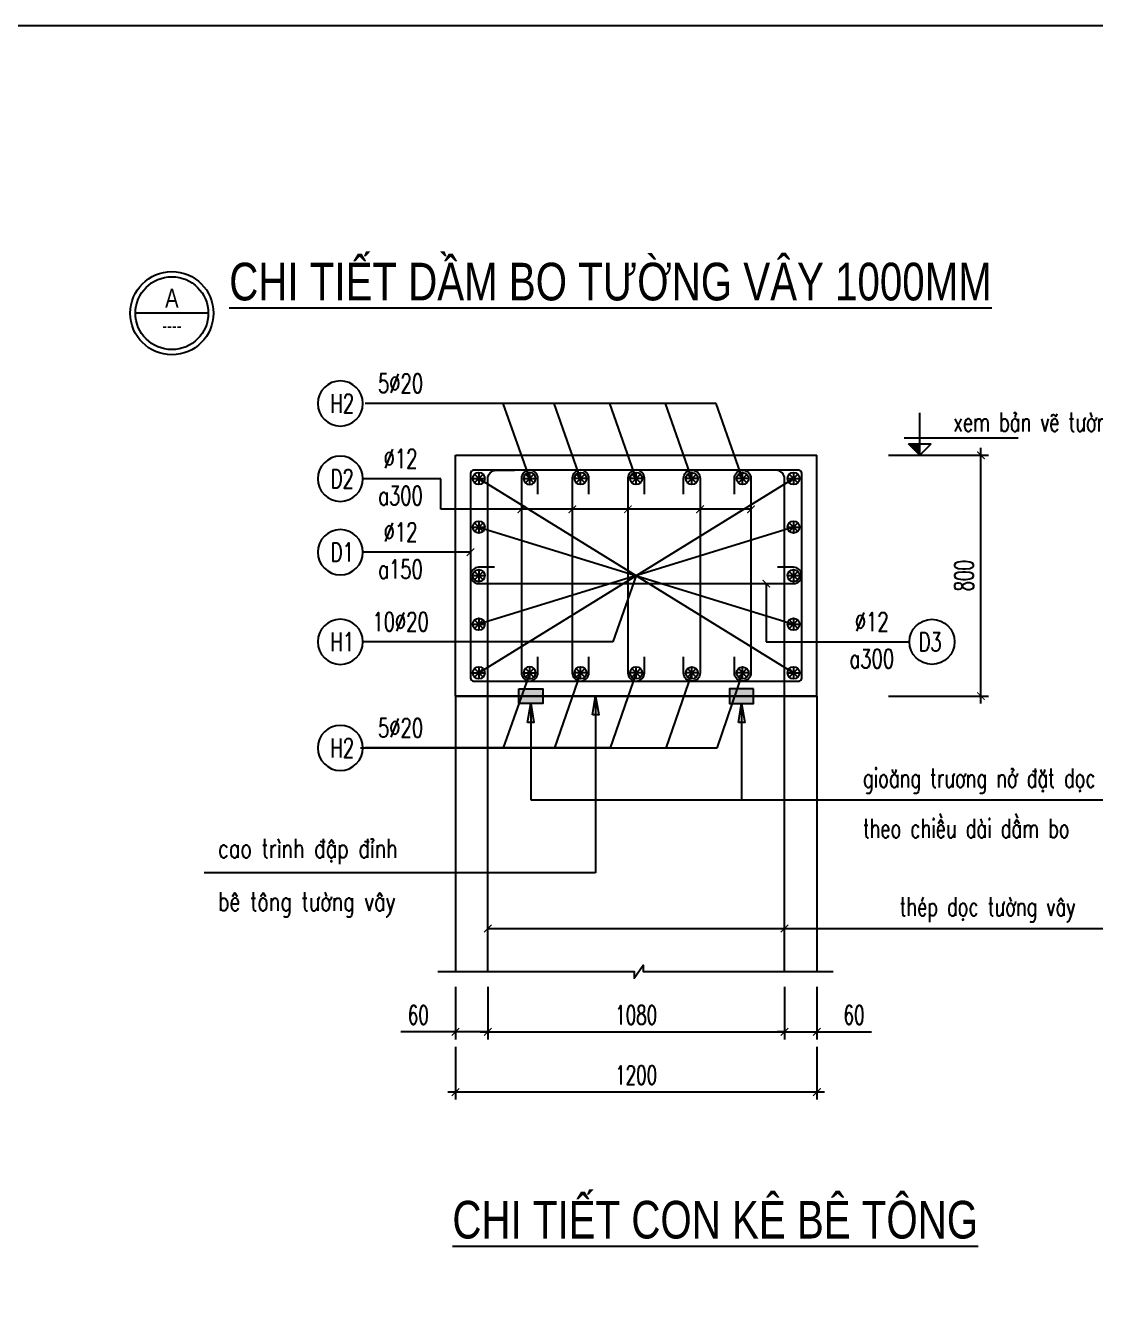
# Model space of a CAD drawing. Header units: millimetres. Extents: x -143483 to 1166745, y -1448440 to -1202244.
# Drawn here: x -74924 to -60711, y -1313385 to -1296434 of the extents above; entities that cross this region are included whole.
import ezdxf
from ezdxf.enums import TextEntityAlignment as Align

# ---------------------------------------------------------------- set-up
doc = ezdxf.new("R2010")
doc.units = ezdxf.units.MM
doc.header["$LTSCALE"] = 30
doc.header["$PDMODE"] = 3
doc.linetypes.add('DASHED', pattern=[19.05, 12.7, -6.35])
doc.layers.get('0').update_dxf_attribs({"lineweight": 9})
doc.layers.get('Defpoints').update_dxf_attribs({"lineweight": 9})
for name, color, linetype in [('ccu11-Chidan', 9, 'Continuous'), ('ccu11-Cotthep', 9, 'Continuous'), ('ccu11-Dim', 8, 'Continuous'), ('ccu11-Hatch', 8, 'Continuous'), ('ccu11-Manh', 8, 'Continuous'), ('ccu11-Text', 31, 'Continuous'), ('ccu11-Thay', 7, 'Continuous'), ('ccu11-Thep', 4, 'Continuous'), ('ccu11-Thepdai', 6, 'Continuous')]:
    doc.layers.add(name, color=color, linetype=linetype)
doc.layers.add('ccu11-Khuat', color=9, linetype='DASHED', lineweight=30)
doc.styles.add('ccu11-dim', font='vnsimli.shx', dxfattribs={"width": 0.65, "bigfont": 'bigfont.shx'})
doc.styles.add('ccu11-VnAvantH', font='VHAVAN.TTF')
doc.styles.add('ccu11-VnAvH-B', font='VHAVANB.TTF')
doc.styles.add('ccu11-vnsimli', font='vnsimli.shx', dxfattribs={"width": 0.8, "bigfont": 'vns.shx'})
doc.styles.add('ccu11-vnsimple', font='vnsimple.shx', dxfattribs={"bigfont": 'bigfont.shx'})
doc.styles.add('ccu11_simli', font='vnsimli.shx', dxfattribs={"width": 0.8})
doc.linetypes.add('ZIGZAG', pattern='A,0.0001,-0.2,[131,ltypeshp.shx,S=0.2,R=0,X=-0.2,Y=0],-0.4,[131,ltypeshp.shx,S=0.2,R=180,X=0.2,Y=0],-0.2', length=0.8001)
doc.dimstyles.new('ccu11-100', dxfattribs={"dimscale": 100, "dimtxt": 2.5, "dimasz": 1, "dimexe": 1, "dimexo": 2, "dimgap": 1, "dimtad": 1, "dimdec": 0, "dimdsep": 46, "dimtxsty": 'ccu11-dim', "dimblk": 'ARCHTICK', "dimcen": -1, "dimdle": 1, "dimclrd": 256, "dimclre": 256, "dimclrt": 3, "dimadec": 0, "dimazin": 2, "dimtfac": 0.1, "dimtdec": 0, "dimtmove": 0, "dimatfit": 1, "dimldrblk": 'ARCHTICK', "dimfxl": 0, "dimtvp": 0.833333, "dimtolj": 1, "dimtzin": 12, "dimarcsym": 0})
doc.dimstyles.new('ccu11-100x4', dxfattribs={"dimscale": 100, "dimtxt": 2.5, "dimasz": 1, "dimexe": 1, "dimexo": 2, "dimgap": 1, "dimtad": 1, "dimdec": 0, "dimlfac": 0.25, "dimdsep": 46, "dimtxsty": 'ccu11-dim', "dimblk": 'ARCHTICK', "dimcen": -1, "dimdle": 1, "dimclrd": 256, "dimclre": 256, "dimclrt": 3, "dimadec": 0, "dimazin": 2, "dimtfac": 0.1, "dimtdec": 0, "dimtmove": 0, "dimatfit": 1, "dimldrblk": 'ARCHTICK', "dimfxl": 0, "dimtvp": 0.833333, "dimtolj": 1, "dimtzin": 12, "dimarcsym": 0})

# ---------------------------------------------------------------- blocks, each defined once
blk = doc.blocks.new('ccu11_block_thep')
at = {"layer": 'ccu11-Thep', "color": 3}
for p, q in [((-0.4, 0), (0.4, 0)), ((-0.283, 0.283), (0.283, -0.283)), ((0.283, 0.283), (-0.283, -0.283)), ((0, 0.4), (0, -0.4))]:
    blk.add_line(p, q, dxfattribs=at)
at = {"layer": 'ccu11-Thep', "color": 1, "const_width": 0.0667}
blk.add_lwpolyline([(-0.4, 0, 1), (0.4, 0, 1), (-0.4, 0, 1)], format="xyb", dxfattribs=at)
at = {"layer": 'ccu11-Thep', "color": 1}
blk.add_circle((0, 0), 0.4, dxfattribs=at)
blk = doc.blocks.new('_ARCHTICK')
at = {"color": 0, "linetype": 'ByBlock', "const_width": 0.15}
blk.add_lwpolyline([(-0.5, -0.5), (0.5, 0.5)], dxfattribs=at)
blk = doc.blocks.new('SHD')
at = {"layer": 'ccu11-Cotthep'}
blk.add_circle((300, 0), 300, dxfattribs=at)
at = {"layer": 'ccu11-Cotthep', "color": 31, "style": 'ccu11_simli', "width": 0.8}
blk.add_attdef('DK', text='', height=250, dxfattribs=at).set_placement((-101, 65), align=Align.BOTTOM_RIGHT)
blk.add_attdef('KH', text='', height=250, dxfattribs=at).set_placement((300, 0), align=Align.MIDDLE)
blk.add_attdef('KC', text='', height=250, dxfattribs=at).set_placement((-101, -142), align=Align.TOP_RIGHT)
blk = doc.blocks.new('*D979')
at = {"layer": 'ccu11-Dim', "lineweight": -2, "transparency": 16777216}
for p, q in [((-62232, -1305443), (-62232, -1302043)), ((-63458, -1302143), (-62132, -1302143)), ((-63458, -1305343), (-62132, -1305343))]:
    blk.add_line(p, q, dxfattribs=at)
at = {"layer": 'Defpoints', "color": 0, "transparency": 16777216}
for p in [(-63658, -1302143), (-62232, -1302143), (-63658, -1305343)]:
    blk.add_point(p, dxfattribs=at)
at = {"layer": 'ccu11-Dim', "lineweight": -2, "transparency": 16777216, "xscale": 100, "yscale": 100, "zscale": 100}
for p, rotation in [((-62232, -1302143), 90), ((-62232, -1305343), 270)]:
    blk.add_blockref('_ARCHTICK', p, dxfattribs=dict(at, rotation=rotation))
at = {"layer": 'ccu11-Dim', "color": 3, "transparency": 16777216, "insert": (-62457, -1303743), "char_height": 250, "attachment_point": 5, "rotation": 90, "style": 'ccu11-dim'}
blk.add_mtext('\\A1;800', dxfattribs=at)
blk = doc.blocks.new('*D980')
at = {"layer": 'ccu11-Dim', "lineweight": -2, "transparency": 16777216}
for p, q in [((-69212, -1309203), (-69212, -1309903)), ((-68783, -1309203), (-68783, -1309903)), ((-69212, -1309803), (-69937, -1309803)), ((-68783, -1309803), (-69212, -1309803)), ((-68783, -1309803), (-68683, -1309803))]:
    blk.add_line(p, q, dxfattribs=at)
at = {"layer": 'Defpoints', "color": 0, "transparency": 16777216}
for p in [(-69212, -1309003), (-68783, -1309003), (-68783, -1309803)]:
    blk.add_point(p, dxfattribs=at)
at = {"layer": 'ccu11-Dim', "lineweight": -2, "transparency": 16777216, "xscale": 100, "yscale": 100, "zscale": 100}
blk.add_blockref('_ARCHTICK', (-69212, -1309803), dxfattribs=at)
at = {"layer": 'ccu11-Dim', "lineweight": -2, "transparency": 16777216, "xscale": 100, "yscale": 100, "zscale": 100, "rotation": 180}
blk.add_blockref('_ARCHTICK', (-68783, -1309803), dxfattribs=at)
at = {"layer": 'ccu11-Dim', "color": 3, "transparency": 16777216, "insert": (-69706, -1309578), "char_height": 250, "attachment_point": 5, "style": 'ccu11-dim'}
blk.add_mtext('\\A1;60', dxfattribs=at)
blk = doc.blocks.new('*D981')
at = {"layer": 'ccu11-Dim', "lineweight": -2, "transparency": 16777216}
for p, q in [((-68783, -1309203), (-68783, -1309903)), ((-64841, -1309203), (-64841, -1309903)), ((-68883, -1309803), (-64741, -1309803))]:
    blk.add_line(p, q, dxfattribs=at)
at = {"layer": 'Defpoints', "color": 0, "transparency": 16777216}
for p in [(-68783, -1309003), (-64841, -1309003), (-64841, -1309803)]:
    blk.add_point(p, dxfattribs=at)
at = {"layer": 'ccu11-Dim', "lineweight": -2, "transparency": 16777216, "xscale": 100, "yscale": 100, "zscale": 100, "rotation": 180}
blk.add_blockref('_ARCHTICK', (-68783, -1309803), dxfattribs=at)
at = {"layer": 'ccu11-Dim', "lineweight": -2, "transparency": 16777216, "xscale": 100, "yscale": 100, "zscale": 100}
blk.add_blockref('_ARCHTICK', (-64841, -1309803), dxfattribs=at)
at = {"layer": 'ccu11-Dim', "color": 3, "transparency": 16777216, "insert": (-66812, -1309578), "char_height": 250, "attachment_point": 5, "style": 'ccu11-dim'}
blk.add_mtext('\\A1;1080', dxfattribs=at)
blk = doc.blocks.new('*D982')
at = {"layer": 'ccu11-Dim', "lineweight": -2, "transparency": 16777216}
for p, q in [((-69212, -1310003), (-69212, -1310703)), ((-64411, -1310003), (-64411, -1310703)), ((-64311, -1310603), (-69312, -1310603))]:
    blk.add_line(p, q, dxfattribs=at)
at = {"layer": 'Defpoints', "color": 0, "transparency": 16777216}
for p in [(-69212, -1309803), (-64411, -1309803), (-69212, -1310603)]:
    blk.add_point(p, dxfattribs=at)
at = {"layer": 'ccu11-Dim', "lineweight": -2, "transparency": 16777216, "xscale": 100, "yscale": 100, "zscale": 100, "rotation": 180}
blk.add_blockref('_ARCHTICK', (-69212, -1310603), dxfattribs=at)
at = {"layer": 'ccu11-Dim', "lineweight": -2, "transparency": 16777216, "xscale": 100, "yscale": 100, "zscale": 100}
blk.add_blockref('_ARCHTICK', (-64411, -1310603), dxfattribs=at)
at = {"layer": 'ccu11-Dim', "color": 3, "transparency": 16777216, "insert": (-66812, -1310378), "char_height": 250, "attachment_point": 5, "style": 'ccu11-dim'}
blk.add_mtext('\\A1;1200', dxfattribs=at)
blk = doc.blocks.new('ct-ve')
at = {"layer": 'ccu11-Chidan', "color": 7}
blk.add_lwpolyline([(484, 0), (-484, 0)], dxfattribs=at)
at = {"layer": 'ccu11-Chidan', "color": 9}
blk.add_circle((0, 0), 553, dxfattribs=at)
at = {"layer": 'ccu11-Chidan', "color": 3}
blk.add_circle((0, 0), 484, dxfattribs=at)
at = {"layer": 'ccu11-Chidan', "color": 7, "style": 'ccu11-VnAvantH', "width": 0.8}
blk.add_attdef('B', text='', height=250, dxfattribs=at).set_placement((0, 0), align=Align.BOTTOM_CENTER)
blk.add_attdef('B', text='', height=180, dxfattribs=at).set_placement((0, -76), align=Align.TOP_CENTER)
blk = doc.blocks.new('*D994')
at = {"layer": 'ccu11-Dim', "lineweight": -2, "transparency": 16777216}
for p, q in [((-64841, -1309203), (-64841, -1309903)), ((-64411, -1309203), (-64411, -1309903)), ((-64841, -1309803), (-64941, -1309803)), ((-64841, -1309803), (-64411, -1309803)), ((-64411, -1309803), (-63686, -1309803))]:
    blk.add_line(p, q, dxfattribs=at)
at = {"layer": 'Defpoints', "color": 0, "transparency": 16777216}
for p in [(-64841, -1309003), (-64411, -1309003), (-64841, -1309803)]:
    blk.add_point(p, dxfattribs=at)
at = {"layer": 'ccu11-Dim', "lineweight": -2, "transparency": 16777216, "xscale": 100, "yscale": 100, "zscale": 100}
blk.add_blockref('_ARCHTICK', (-64841, -1309803), dxfattribs=at)
at = {"layer": 'ccu11-Dim', "lineweight": -2, "transparency": 16777216, "xscale": 100, "yscale": 100, "zscale": 100, "rotation": 180}
blk.add_blockref('_ARCHTICK', (-64411, -1309803), dxfattribs=at)
at = {"layer": 'ccu11-Dim', "color": 3, "transparency": 16777216, "insert": (-63918, -1309578), "char_height": 250, "attachment_point": 5, "style": 'ccu11-dim'}
blk.add_mtext('\\A1;60', dxfattribs=at)
blk = doc.blocks.new('ccu11-cotcaodo1')
at = {"layer": 'ccu11-Chidan'}
for p, q in [((0, 0), (0, 565)), ((-206, 230), (1309, 230)), ((-206, 0), (206, 0)), ((-150, 150), (150, 150)), ((0, 0), (-150, 150)), ((0, 0), (150, 150))]:
    blk.add_line(p, q, dxfattribs=at)
blk.add_solid([(-150, 150), (0, 150), (0, 0)], dxfattribs=at)
at = {"layer": 'ccu11-Chidan', "color": 31, "ltscale": 10, "style": 'ccu11-vnsimli', "width": 0.8}
blk.add_attdef('%%P0.000', text='', height=253, dxfattribs=at).set_placement((597, 441), align=Align.MIDDLE_CENTER)

msp = doc.modelspace()

# ---------------------------------------------------------------- hatches: boundary and pattern name
at = {"layer": 'ccu11-Hatch'}
h = msp.add_hatch(color=256, dxfattribs=at)
h.dxf.hatch_style = 1
h.set_gradient(color1=(255, 0, 255), color2=(255, 255, 0), tint=1)
h.paths.add_polyline_path([(-68372.2, -1305243.94), (-68052.2, -1305243.94), (-68052.2, -1305442.52), (-68372.2, -1305442.52)])
h = msp.add_hatch(color=256, dxfattribs=at)
h.dxf.hatch_style = 1
h.set_gradient(color1=(255, 0, 255), color2=(255, 255, 0), tint=1)
h.paths.add_polyline_path([(-65251.7, -1305243.94), (-65571.7, -1305243.94), (-65571.7, -1305442.52), (-65251.7, -1305442.52)])

# ---------------------------------------------------------------- linework, layer by layer
at = {"layer": 'ccu11-Dim', "ltscale": 50}
for p, q in [((-68903.02, -1302452.06), (-64721.11, -1305033.26)), ((-68903.02, -1305033.26), (-64721.11, -1302452.06))]:
    msp.add_line(p, q, dxfattribs=at)
at = {"layer": 'ccu11-Dim'}
for p, q in [((-68903.02, -1303097.36), (-64721.11, -1304387.96)), ((-64721.11, -1303097.36), (-68903.02, -1304387.96))]:
    msp.add_line(p, q, dxfattribs=at)
at = {"layer": 'ccu11-Khuat', "linetype": 'ZIGZAG', "ltscale": 6}
msp.add_line((-69212.45, -1305343.23), (-64411.45, -1305343.23), dxfattribs=at)
at = {"layer": 'ccu11-Manh'}
msp.add_lwpolyline([(-69446.26, -1309002.65), (-66837.35, -1309002.65), (-66837.35, -1309090.01), (-66720.86, -1308915.28), (-66720.86, -1309002.65), (-64196.26, -1309002.65)], dxfattribs=at)
at = {"layer": 'ccu11-Thay'}
for p, q in [((-69212.45, -1302143.23), (-64411.45, -1302143.23)), ((-69212.45, -1305343.23), (-69212.45, -1302143.23)), ((-64411.45, -1305343.23), (-64411.45, -1302143.23)), ((-69212.45, -1305343.23), (-69212.45, -1309002.65)), ((-64411.45, -1305343.23), (-64411.45, -1309002.65))]:
    msp.add_line(p, q, dxfattribs=at)
msp.add_lwpolyline([(-138866.43, -1296434.45), (-46466.43, -1296434.45), (-46466.43, -1361774.45), (-138866.43, -1361774.45)], close=True, dxfattribs=at)
at = {"layer": 'ccu11-Thep'}
for points in [[(-68782.66, -1309002.65), (-68782.66, -1302455.23, -0.41421356), (-68670.66, -1302343.23), (-68429.94, -1302343.23), (-68429.94, -1302343.23)], [(-64841.23, -1309002.65), (-64841.23, -1302455.23, 0.41421356), (-64953.23, -1302343.23), (-65193.96, -1302343.23), (-65193.96, -1302343.23)]]:
    msp.add_lwpolyline(points, format="xyb", dxfattribs=at)
at = {"layer": 'ccu11-Thepdai'}
msp.add_lwpolyline([(-64611.45, -1305103.23), (-64611.45, -1302383.23, 0.41421356), (-64651.45, -1302343.23), (-68972.45, -1302343.23, 0.41421356), (-69012.45, -1302383.23), (-69012.45, -1305103.23, 0.41421356), (-68972.45, -1305143.23), (-64651.45, -1305143.23, 0.41421356)], format="xyb", close=True, dxfattribs=at)
for points in [[(-68116.24, -1302661.08), (-68116.24, -1302449.29, 1), (-68337.03, -1302449.29), (-68337.03, -1305032.13, 1), (-68116.24, -1305032.13), (-68116.24, -1304820.35)], [(-67439.86, -1302661.08), (-67439.86, -1302449.29, 1), (-67660.64, -1302449.29), (-67660.64, -1305032.13, 1), (-67439.86, -1305032.13), (-67439.86, -1304820.35)], [(-66701.56, -1302661.08), (-66701.56, -1302449.29, 1), (-66922.34, -1302449.29), (-66922.34, -1305032.13, 1), (-66701.56, -1305032.13), (-66701.56, -1304820.35)], [(-66183.13, -1302662.21), (-66183.13, -1302450.42, -1), (-65962.35, -1302450.42), (-65962.35, -1305033.26, -1), (-66183.13, -1305033.26), (-66183.13, -1304821.48)], [(-65507.88, -1302662.21), (-65507.88, -1302450.42, -1), (-65287.1, -1302450.42), (-65287.1, -1305033.26, -1), (-65507.88, -1305033.26), (-65507.88, -1304821.48)], [(-68692.11, -1303631.5), (-68904.59, -1303631.5, 1), (-68904.59, -1303848.19), (-64720.55, -1303848.19, 1), (-64720.55, -1303631.5), (-64933.03, -1303631.5)]]:
    msp.add_lwpolyline(points, format="xyb", dxfattribs=at)
for points in [[(-68372.2, -1305243.94), (-68052.2, -1305243.94), (-68052.2, -1305442.52), (-68372.2, -1305442.52)], [(-65251.7, -1305243.94), (-65571.7, -1305243.94), (-65571.7, -1305442.52), (-65251.7, -1305442.52)]]:
    msp.add_lwpolyline(points, close=True, dxfattribs=at)

# ---------------------------------------------------------------- block references
at = {"layer": 'ccu11-Chidan'}
ref = msp.add_blockref('ct-ve', (-72979.52, -1300256.1), dxfattribs=at)
ref.add_attrib('B', 'a', dxfattribs={"color": 7, "height": 250, "style": 'ccu11-VnAvantH', "width": 0.8}).set_placement((-72979.52, -1300256.1), align=Align.BOTTOM_CENTER)
ref.add_attrib('B', '----', dxfattribs={"color": 31, "height": 180, "style": 'ccu11-VnAvantH', "width": 0.8}).set_placement((-72979.52, -1300331.74), align=Align.TOP_CENTER)
ref = msp.add_blockref('ccu11-cotcaodo1', (-63045.51, -1302143.23), dxfattribs=at)
ref.add_attrib('%%P0.000', 'xem b¶n vÏ t\xadêng v©y', dxfattribs={"color": 31, "ltscale": 10, "height": 250, "style": 'ccu11-vnsimli', "width": 0.7}).set_placement((-61253.46, -1301702.02), align=Align.MIDDLE_CENTER)
at = {"layer": 'ccu11-Cotthep'}
ref = msp.add_blockref('SHD', (-70441.45, -1301455.23), dxfattribs=dict(at, xscale=-1))
ref.add_attrib('KH', 'H2', dxfattribs={"color": 31, "height": 250, "style": 'ccu11-vnsimple', "width": 0.7}).set_placement((-70716.45, -1301455.23), align=Align.MIDDLE_CENTER)
ref.add_attrib('DK', '5`20', dxfattribs={"color": 31, "height": 250, "style": 'ccu11-vnsimple', "width": 0.7}).set_placement((-69941.45, -1301388.56), align=Align.BOTTOM_CENTER)
ref = msp.add_blockref('SHD', (-70441.45, -1302455.3), dxfattribs=dict(at, xscale=-1))
ref.add_attrib('KH', 'D2', dxfattribs={"color": 31, "height": 250, "style": 'ccu11-vnsimple', "width": 0.7}).set_placement((-70716.45, -1302455.3), align=Align.MIDDLE_CENTER)
ref.add_attrib('KC', 'a300', dxfattribs={"color": 31, "height": 250, "style": 'ccu11-vnsimple', "width": 0.7}).set_placement((-69941.45, -1302555.3), align=Align.TOP_CENTER)
ref.add_attrib('DK', '`12', dxfattribs={"color": 31, "height": 250, "style": 'ccu11-vnsimple', "width": 0.7}).set_placement((-69941.45, -1302388.64), align=Align.BOTTOM_CENTER)
ref = msp.add_blockref('SHD', (-70441.45, -1303431.62), dxfattribs=dict(at, xscale=-1))
ref.add_attrib('KH', 'D1', dxfattribs={"color": 31, "height": 250, "style": 'ccu11-vnsimple', "width": 0.7}).set_placement((-70716.45, -1303431.62), align=Align.MIDDLE_CENTER)
ref.add_attrib('KC', 'a150', dxfattribs={"color": 31, "height": 250, "style": 'ccu11-vnsimple', "width": 0.7}).set_placement((-69941.45, -1303531.62), align=Align.TOP_CENTER)
ref.add_attrib('DK', '`12', dxfattribs={"color": 31, "height": 250, "style": 'ccu11-vnsimple', "width": 0.7}).set_placement((-69941.45, -1303364.96), align=Align.BOTTOM_CENTER)
ref = msp.add_blockref('SHD', (-70441.45, -1304621.79), dxfattribs=dict(at, xscale=-1))
ref.add_attrib('KH', 'H1', dxfattribs={"color": 31, "height": 250, "style": 'ccu11-vnsimple', "width": 0.7}).set_placement((-70716.45, -1304621.79), align=Align.MIDDLE_CENTER)
ref.add_attrib('DK', '10`20', dxfattribs={"color": 31, "height": 250, "style": 'ccu11-vnsimple', "width": 0.7}).set_placement((-69941.45, -1304555.12), align=Align.BOTTOM_CENTER)
ref = msp.add_blockref('SHD', (-63182.55, -1304621.79), dxfattribs=at)
ref.add_attrib('KH', 'D3', dxfattribs={"color": 31, "height": 250, "style": 'ccu11-vnsimple', "width": 0.7}).set_placement((-62907.55, -1304621.79), align=Align.MIDDLE_CENTER)
ref.add_attrib('KC', 'a300', dxfattribs={"color": 31, "height": 250, "style": 'ccu11-vnsimple', "width": 0.7}).set_placement((-63682.55, -1304721.79), align=Align.TOP_CENTER)
ref.add_attrib('DK', '`12', dxfattribs={"color": 31, "height": 250, "style": 'ccu11-vnsimple', "width": 0.7}).set_placement((-63682.55, -1304555.12), align=Align.BOTTOM_CENTER)
ref = msp.add_blockref('SHD', (-70441.45, -1306031.23), dxfattribs=dict(at, xscale=-1))
ref.add_attrib('KH', 'H2', dxfattribs={"color": 31, "height": 250, "style": 'ccu11-vnsimple', "width": 0.7}).set_placement((-70716.45, -1306031.23), align=Align.MIDDLE_CENTER)
ref.add_attrib('DK', '5`20', dxfattribs={"color": 31, "height": 250, "style": 'ccu11-vnsimple', "width": 0.7}).set_placement((-69941.45, -1305964.56), align=Align.BOTTOM_CENTER)
at = {"layer": 'ccu11-Dim', "xscale": 100, "yscale": 100, "zscale": 100}
for p in [(-67660.64, -1302861.17), (-66922.34, -1302861.17), (-65962.35, -1302861.17)]:
    msp.add_blockref('_ARCHTICK', p, dxfattribs=at)
at = {"layer": 'ccu11-Thep', "xscale": 200, "yscale": 200, "zscale": 200}
for p in [(-68903.02, -1302452.06), (-64721.11, -1302452.06), (-68903.02, -1303097.36), (-64721.11, -1303097.36), (-68903.02, -1303742.66), (-64721.11, -1303742.66), (-68903.02, -1304387.96), (-64721.11, -1304387.96), (-68903.02, -1305033.26), (-64721.11, -1305033.26)]:
    msp.add_blockref('ccu11_block_thep', p, dxfattribs=at)
at = {"layer": 'ccu11-Thep', "yscale": 200, "zscale": 200, "rotation": 180}
for p, xscale in [((-68226.64, -1302452.06), -200), ((-67550.25, -1302452.06), 200), ((-66811.95, -1302452.06), 200), ((-66072.74, -1302453.19), 200), ((-65397.49, -1302453.19), 200), ((-68226.64, -1305033.26), -200), ((-67550.25, -1305033.26), 200), ((-66811.95, -1305033.26), 200), ((-66072.74, -1305034.39), 200), ((-65397.49, -1305034.39), 200)]:
    msp.add_blockref('ccu11_block_thep', p, dxfattribs=dict(at, xscale=xscale))

# ---------------------------------------------------------------- texts
at = {"layer": 'ccu11-Text', "style": 'ccu11-VnAvH-B', "width": 0.8}
msp.add_text('%%Uchi tiÕt dÇm bo t\xadêng v©y 1000MM', height=500, dxfattribs=at).set_placement((-72217.55, -1299835.94), align=Align.MIDDLE_LEFT)
at = {"layer": 'ccu11-Text'}
for s, height, style, width, p in [('gio¨ng tr\xad¬ng në ®Æt däc', 250.0332, 'ccu11-vnsimli', 0.7, (-63799.55, -1306555.09, -358959.88)), ('theo chiÒu dµi dÇm bo', 250.0332, 'ccu11-vnsimli', 0.7, (-63800.24, -1307224.22, -358959.88)), ('cao tr×nh ®Ëp ®Ønh', 250, 'ccu11-vnsimli', 0.75, (-72367.23, -1307490.53, -358959.88)), ('bª t«ng t\xadêng v©y', 250, 'ccu11-vnsimli', 0.75, (-72367.23, -1308195.45, -358959.88)), ('thÐp däc t\xadêng v©y', 250.0332, 'ccu11-vnsimli', 0.7, (-63313.04, -1308263.54, -358959.88)), ('%%Uchi tiÕt con kª bª t«ng', 500, 'ccu11-VnAvH-B', 0.8, (-69253.45, -1312548.07))]:
    msp.add_text(s, height=height, dxfattribs=dict(at, style=style, width=width)).set_placement(p)

# ---------------------------------------------------------------- dimensions: what is measured, and where the dimension line sits
at = {"layer": 'ccu11-Dim'}
for base, p1, p2, angle, picture, middle in [((-62232.13, -1302143.23), (-63658.46, -1305343.23), (-63658.46, -1302143.23), 90, '*D979', (-62457.13, -1303743.23)), ((-69212.45, -1310602.7), (-64411.45, -1309802.7), (-69212.45, -1309802.7), 180, '*D982', (-66811.95, -1310377.7))]:
    dim = msp.add_linear_dim(base=base, p1=p1, p2=p2, angle=angle, dimstyle='ccu11-100x4', dxfattribs=at)
    dim.commit()
    dim.dimension.update_dxf_attribs({"geometry": picture, "text_midpoint": middle})
dim = msp.add_linear_dim(base=(-68782.66, -1309802.7), p1=(-69212.45, -1309002.65), p2=(-68782.66, -1309002.65), text='60', dimstyle='ccu11-100x4', dxfattribs=at)
dim.commit()
dim.dimension.update_dxf_attribs({"geometry": '*D980', "text_midpoint": (-69705.9, -1309802.7), "dimtype": 160})
dim = msp.add_linear_dim(base=(-64841.23, -1309802.52), p1=(-68782.66, -1309002.65), p2=(-64841.23, -1309002.65), text='1080', dimstyle='ccu11-100x4', dxfattribs=at)
dim.commit()
dim.dimension.update_dxf_attribs({"geometry": '*D981', "text_midpoint": (-66811.95, -1309577.52)})
dim = msp.add_linear_dim(base=(-64841.23, -1309802.7), p1=(-64411.45, -1309002.65), p2=(-64841.23, -1309002.65), angle=180, text='60', dimstyle='ccu11-100x4', dxfattribs=at)
dim.commit()
dim.dimension.update_dxf_attribs({"geometry": '*D994', "text_midpoint": (-63917.99, -1309802.7), "dimtype": 160})

# ---------------------------------------------------------------- leaders
for points in [[(-68337.03, -1302861.17), (-69407.67, -1302861.17), (-69407.67, -1302455.3), (-70441.45, -1302455.3)], [(-65287.1, -1302861.17), (-68337.03, -1302861.17)], [(-65083.45, -1303848.19), (-65084.07, -1304621.79), (-63182.55, -1304621.79)], [(-68782.66, -1308428.81), (-59823.72, -1308428.81)], [(-64841.23, -1308428.81), (-59823.72, -1308428.81)]]:
    msp.add_leader(points, dimstyle='ccu11-100x4', dxfattribs=at)
msp.add_leader([(-66812.06, -1303742.66), (-67123.54, -1304621.79), (-70441.45, -1304621.79)], dimstyle='ccu11-100x4', override={"dimldrblk": 'None'}, dxfattribs=at)
at = {"layer": 'ccu11-Hatch'}
for points in [[(-67350.5, -1305343.23), (-67350.5, -1307691.34), (-72549.48, -1307691.34)], [(-68212.2, -1305442.52), (-68212.2, -1306720.36), (-59823.72, -1306720.36)], [(-65411.7, -1305442.52), (-65411.7, -1306720.36), (-59823.72, -1306720.36)]]:
    msp.add_leader(points, dimstyle='ccu11-100', override={"dimasz": 2.5, "dimtad": 0, "dimldrblk": 'ClosedBlank', "dimfxl": 3, "dimfxlon": 1, "dimtfill": 1, "dimarcsym": 1}, dxfattribs=at)
at = {"layer": 'ccu11-Manh'}
for points in [[(-68226.64, -1302453.19), (-68576.54, -1301455.23), (-70410.64, -1301455.23)], [(-67550.25, -1302452.06), (-67900.16, -1301454.1), (-70379.64, -1301454.1)], [(-65397.49, -1302453.19), (-65747.39, -1301455.23), (-69672.35, -1301455.23)], [(-66811.95, -1302452.06), (-67161.85, -1301454.1), (-69641.33, -1301454.1)], [(-66072.74, -1302453.19), (-66422.65, -1301455.23), (-68902.13, -1301455.23)], [(-65397.49, -1305034.39), (-65742.62, -1306032.36), (-70472.35, -1306032.36)], [(-68226.64, -1305033.26), (-68576.54, -1306031.23), (-70410.64, -1306031.23)], [(-67550.25, -1305033.26), (-67895.39, -1306031.23), (-70379.64, -1306031.23)], [(-66811.95, -1305033.26), (-67157.08, -1306031.23), (-69641.33, -1306031.23)], [(-66072.74, -1305034.39), (-66417.88, -1306032.36), (-68902.13, -1306032.36)]]:
    msp.add_leader(points, dimstyle='ccu11-100x4', override={"dimldrblk": 'None'}, dxfattribs=at)
msp.add_leader([(-69012.45, -1303431.62), (-70441.45, -1303431.62)], dimstyle='ccu11-100x4', dxfattribs=at)

doc.saveas('drawing.dxf')
